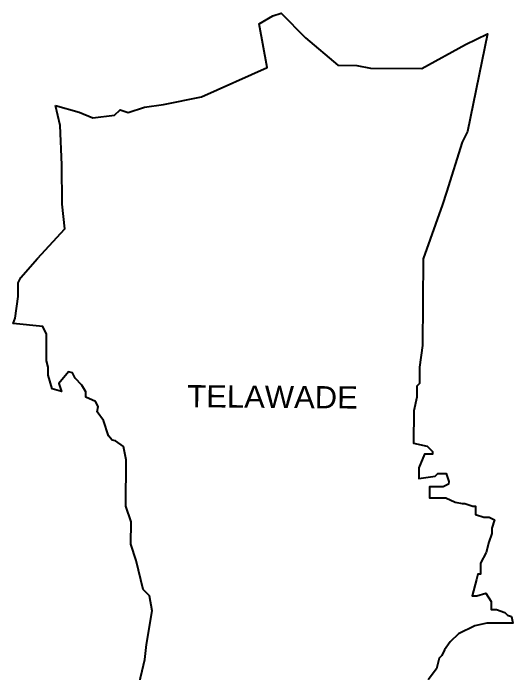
# Model space of a CAD drawing. Header units: metres. Extents: x 281582 to 287357, y 2025748 to 2031196.
# Drawn here: x 285298 to 287357, y 2028476 to 2031196 of the extents above; entities that cross this region are included whole.
import ezdxf

# ---------------------------------------------------------------- set-up
doc = ezdxf.new("R2010")
doc.units = ezdxf.units.M
doc.layers.add('VILLAGE NAME', color=250, linetype='Continuous')
doc.styles.get("Standard").update_dxf_attribs({"font": 'simplex.shx'})

msp = doc.modelspace()

# ---------------------------------------------------------------- linework, layer by layer
at = {"color": 6, "flags": 128}
for points in [[(285472.7, 2030814.7), (285570.2, 2030788), (285626, 2030765.1), (285715.7, 2030775.7), (285738.3, 2030797.9), (285771.8, 2030786.4), (285839.1, 2030808.3), (285917.6, 2030818.9), (286074.6, 2030851.3), (286344.3, 2030972.4), (286312.1, 2031151.8), (286368.3, 2031184.9), (286402, 2031195.9), (286502, 2031094.3), (286635.5, 2030981.3), (286713.9, 2030980.7), (286769.8, 2030969.1), (286982.6, 2030967.5), (287162.5, 2031066.9), (287252.4, 2031111), (287170.9, 2030708.5), (287148.2, 2030663.9), (287083.9, 2030458.3), (287067.8, 2030406.9), (286987.7, 2030183.6), (286985, 2029825.3), (286973.1, 2029735.8), (286972.6, 2029668.6), (286961.3, 2029657.5), (286960.9, 2029612.7), (286949.3, 2029556.8), (286948.3, 2029422.4), (287004.2, 2029410.8), (287026.4, 2029388.2), (287026.3, 2029377), (286992.7, 2029377.3), (286969.9, 2029321.4), (286969.6, 2029276.7), (287036.8, 2029287.3), (287048.1, 2029298.5), (287081.7, 2029298.2), (287092.7, 2029264.5), (287092.6, 2029253.3), (287070.1, 2029242.3), (287014.1, 2029242.7), (287013.7, 2029197.9), (287080.9, 2029197.9), (287120, 2029180.3), (287148, 2029174.5), (287159.1, 2029174.4), (287192.6, 2029163), (287203.8, 2029162.9), (287203.6, 2029129.3), (287237.1, 2029117.8), (287259.5, 2029117.7), (287281.8, 2029106.3), (287270.4, 2029072.8), (287270.2, 2029050.4), (287258.3, 2029015.1), (287247.2, 2028972.2), (287224.4, 2028927.6), (287224.1, 2028882.8), (287213.7, 2028882.8), (287212.9, 2028882.8), (287207.4, 2028861.5), (287189.8, 2028793.5), (287208.5, 2028793.5), (287245.9, 2028804.2), (287268, 2028770.4), (287267.8, 2028736.9), (287290.1, 2028736.7), (287323.6, 2028725.2), (287334.8, 2028713.9), (287351.5, 2028708.2), (287356.9, 2028680.2), (287250.5, 2028681), (287200, 2028670.2), (287132.6, 2028637.1), (287098.8, 2028603.8), (287076.1, 2028570.4), (287064.7, 2028548.1), (287053.5, 2028537), (287041.9, 2028492.2), (287008, 2028447.7)], [(285811.7, 2028408.1), (285840.6, 2028530.9), (285846.7, 2028592.4), (285870.2, 2028732.1), (285859.5, 2028793.7), (285833.6, 2028820), (285804.7, 2028939.5), (285782.9, 2029006.8), (285783.6, 2029099.1), (285761.8, 2029163.6), (285763.3, 2029353.7), (285752.5, 2029409.7), (285719.1, 2029432.4), (285706.5, 2029434.7), (285690.1, 2029452.7), (285669.8, 2029516.3), (285644, 2029551.5), (285647.6, 2029574.8), (285636.5, 2029595.2), (285597.5, 2029612.3), (285597.7, 2029634.7), (285581.2, 2029662.8), (285553.4, 2029690.9), (285542.4, 2029713.4), (285525.3, 2029716.7), (285486.1, 2029669.1), (285497, 2029635.5), (285458, 2029647), (285441.7, 2029703), (285441.9, 2029736.6), (285435.7, 2029761.9), (285435.4, 2029872.6), (285420.7, 2029904.5), (285298, 2029916.7), (285306.1, 2029938.9), (285318, 2030028.4), (285318, 2030084.6), (285329.8, 2030106.7), (285397.6, 2030184.6), (285510.5, 2030306.9), (285500.1, 2030407.8), (285498.7, 2030570.2), (285491.4, 2030732.6), (285472.7, 2030814.7)]]:
    msp.add_lwpolyline(points, dxfattribs=at)

# ---------------------------------------------------------------- texts
at = {"layer": 'VILLAGE NAME', "insert": (286015.9, 2029662.6), "char_height": 91.425, "attachment_point": 1, "rotation": 359.5442}
msp.add_mtext_dynamic_manual_height_columns('{\\fArial|b0|i0|c0|p34;TELAWADE}', width=1311.451, gutter_width=457.1, heights=[0], dxfattribs=at)

doc.saveas('drawing.dxf')
